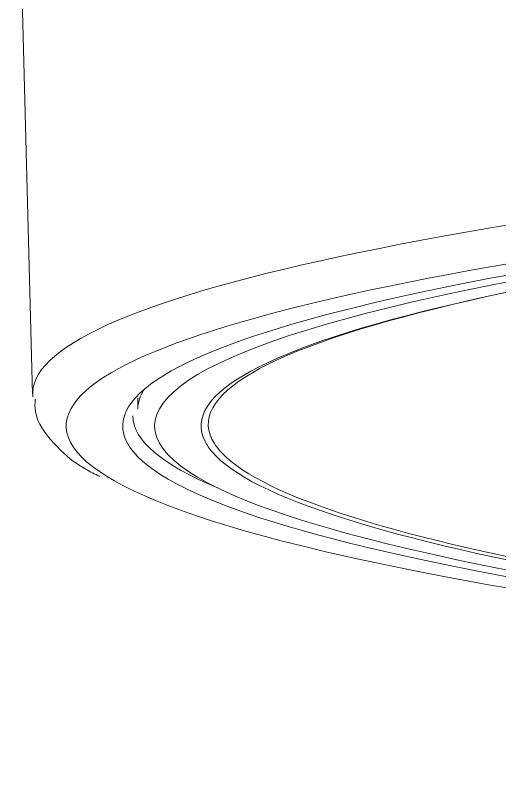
# Model space of a CAD drawing. Extents: x 19821 to 22981, y -91 to 2224.
# Drawn here: x 20565.34 to 20579.78, y 1291.2 to 1314.22 of the extents above; entities that cross this region are included whole.
import ezdxf

# ---------------------------------------------------------------- set-up
doc = ezdxf.new("R2010")
doc.units = 0
doc.header["$LTSCALE"] = 10
doc.header["$MEASUREMENT"] = 0
doc.layers.add('1', color=7, linetype='CONTINUOUS')

msp = doc.modelspace()

# ---------------------------------------------------------------- linework, layer by layer
at = {"layer": '1', "color": 7, "linetype": 'Continuous', "lineweight": 18}
for p, q in [((20565.341, 1322.364), (20565.855, 1302.912)), ((20568.991, 1302.792), (20568.991, 1302.465))]:
    msp.add_line(p, q, dxfattribs=at)
at = {"layer": '1', "color": 7, "linetype": 'Continuous', "lineweight": 13}
for centre, major_axis, start_param, end_param in [((20690.341, 1302.937), (-124.486, 0), 4.712389, 6.292218), ((20690.341, 1301.967), (-123.486, 0), 6.221456, 6.43624), ((20690.341, 1301.967), (119.464, 0), 3.186508, 3.216942), ((20690.341, 1302.016), (119.248, 0), 3.197179, 3.248753)]:
    msp.add_ellipse(centre, major_axis=major_axis, ratio=0.087156, start_param=start_param, end_param=end_param, dxfattribs=at)
at = {"layer": '1', "color": 7, "linetype": 'Continuous', "lineweight": 18}
for centre, major_axis, start_param, end_param in [((20690.341, 1301.967), (-123.486, 0), 4.712389, 6.221456), ((20690.341, 1301.967), (121.8, 0), 1.570796, 4.70718), ((20690.341, 1302.016), (119.248, 0), 1.570796, 3.197179), ((20690.341, 1301.967), (-120.85, 0), 4.712389, 7.853982), ((20690.341, 1301.967), (119.464, 0), 1.570796, 3.186508), ((20690.341, 1302.465), (-121.35, 0), 6.226931, 6.283185), ((20690.341, 1302.266), (121.5, 0), 3.141585, 3.346136), ((20690.341, 1301.967), (119.464, 0), 3.216942, 4.712389), ((20690.341, 1302.016), (119.248, 0), 3.248753, 4.705425), ((20690.341, 1301.967), (-123.486, 0), 0.153054, 1.5633)]:
    msp.add_ellipse(centre, major_axis=major_axis, ratio=0.087156, start_param=start_param, end_param=end_param, dxfattribs=at)
msp.add_open_spline([(20565.932, 1302.767), (20565.92, 1302.639), (20565.917, 1302.141), (20566.501, 1301.395), (20567.113, 1300.826), (20567.708, 1300.53), (20567.857, 1300.463)], degree=3, knots=[0, 0, 0, 0, 0.118257, 0.477287, 0.875716, 1, 1, 1, 1], dxfattribs=at)

doc.saveas('drawing.dxf')
